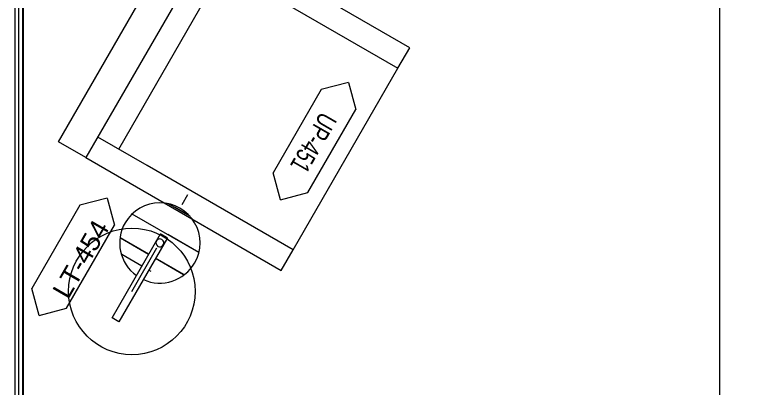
# Model space of a CAD drawing. Header units: centimetres. Extents: x 118932 to 154602, y -32682 to -23521.
# Drawn here: x 140175.1 to 140407.6, y -25456.8 to -25338.7 of the extents above; entities that cross this region are included whole.
import ezdxf
from ezdxf.enums import TextEntityAlignment as Align

# ---------------------------------------------------------------- set-up
doc = ezdxf.new("R2010")
doc.units = ezdxf.units.CM
doc.header["$LTSCALE"] = 50
doc.header["$MEASUREMENT"] = 0
doc.linetypes.add('Dash', pattern=[6.35, 3.175, -3.175])
for name, color, linetype, lineweight, true_color in [('GEN_00_BL_Yazı', 7, 'Continuous', 0, 0x4f5250), ('GEN_02_TF_Aydınlatma', 7, 'Continuous', 9, 0xf6a950), ('GEN_02_TF_Mobilya', 7, 'Continuous', 5, 0x745e3d), ('GEN_05_ML_Alçıpan_giydirme', 7, 'Continuous', 18, 0x7ebab5)]:
    doc.layers.add(name, color=color, linetype=linetype, lineweight=lineweight, true_color=true_color)
doc.layers.add('GEN_02_TF_Halı', color=7, linetype='Continuous', lineweight=5, true_color=0x903373, transparency=0.8)
doc.styles.add('Arial_6', font='arial.ttf', dxfattribs={"height": 59.5325})

# ---------------------------------------------------------------- blocks, each defined once
blk = doc.blocks.new('FFE-Tag')
at = {"color": 0}
blk.add_wipeout([(-8.761, 0), (-6.189, 2.572), (6.189, 2.572), (8.761, 0), (6.189, -2.572), (-6.189, -2.572)], dxfattribs=at).dxf.layer = 'GEN_00_BL_Yazı'
at = {"layer": 'GEN_00_BL_Yazı', "color": 0}
for p, q in [((-8.761, 0), (-6.189, 2.572)), ((6.189, 2.572), (-6.189, 2.572)), ((8.761, 0), (6.189, 2.572)), ((-8.761, 0), (-6.189, -2.572)), ((8.761, 0), (6.189, -2.572)), ((-6.189, -2.572), (6.189, -2.572))]:
    blk.add_line(p, q, dxfattribs=at)
blk = doc.blocks.new('UP-451_LoungeChair')
at = {"layer": 'GEN_02_TF_Mobilya'}
for p, q in [((-406.4, 406.4), (-331.4, 406.4)), ((-406.4, -144.9), (-406.4, 406.4)), ((-331.4, 406.4), (331.4, 406.4)), ((-331.4, 406.4), (-331.4, -126.6)), ((331.4, 406.4), (406.4, 406.4)), ((331.4, -306.4), (331.4, 406.4)), ((406.4, 406.4), (406.4, -306.4)), ((-331.4, -126.6), (-331.4, -306.4)), ((-406.4, -306.4), (-406.4, -144.9)), ((-331.4, -230.2), (331.4, -230.2)), ((406.4, -306.4), (-406.4, -306.4)), ((-406.4, -306.4), (-406.4, -406.4)), ((406.4, -406.4), (406.4, -306.4)), ((-406.4, -406.4), (406.4, -406.4))]:
    blk.add_line(p, q, dxfattribs=at)
at = {"layer": 'GEN_00_BL_Yazı', "xscale": -24.48801272789174, "yscale": 24.48801272789174, "zscale": 24.48801272789174, "rotation": 179.9999999999789}
blk.add_blockref('FFE-Tag', (0, 293.4), dxfattribs=at)
at = {"layer": 'GEN_00_BL_Yazı', "style": 'Arial_6', "width": 0.7}
blk.add_attdef('KOD', text='', height=60, rotation=360, dxfattribs=at).set_placement((0, 293.4), align=Align.MIDDLE_CENTER)
blk = doc.blocks.new('FFE Tag-Multi-MSD - FFE Tag-Multi-MSD-8152404-TYPE A-01 - FURNITURE PLAN')
blk.add_wipeout([(-8.761, 0), (-6.189, 2.572), (6.189, 2.572), (8.761, 0), (6.189, -2.572), (-6.189, -2.572)]).dxf.layer = 'GEN_00_BL_Yazı'
at = {"layer": 'GEN_00_BL_Yazı'}
for p, q in [((-8.761, 0), (-6.189, 2.572)), ((6.189, 2.572), (-6.189, 2.572)), ((8.761, 0), (6.189, 2.572)), ((-8.761, 0), (-6.189, -2.572)), ((8.761, 0), (6.189, -2.572)), ((-6.189, -2.572), (6.189, -2.572))]:
    blk.add_line(p, q, dxfattribs=at)
blk = doc.blocks.new('LT-454')
at = {"layer": 'GEN_00_BL_Yazı', "insert": (-8, 0), "char_height": 6, "attachment_point": 1, "rotation": 90, "style": 'Arial_6'}
blk.add_mtext('LT-454', dxfattribs=at)
blk = doc.blocks.new('*U605')
at = {"layer": 'GEN_02_TF_Aydınlatma', "lineweight": 5}
h = blk.add_hatch(dxfattribs=at)
h.set_pattern_fill('FP_8', color=256, style=0, pattern_type=2)
h.set_pattern_definition([(0, (0, 0), (279.4, 127), [1905, -254, 635, -127]), (0, (168.91, 63.5), (-127, 168.91), [381, -41.91, 762, -95.25]), (0, (63.5, 107.95), (660.4, 85.09), [1016, -177.8, 508, -127])])
h.paths.add_polyline_path([(-102.7, 73.6), (-120.8, 38.2), (-127, -1.1), (-120.8, -40.3), (-102.7, -75.7), (-74.6, -103.8), (-39.2, -121.9), (0, -128.1), (39.2, -121.9), (74.6, -103.8), (102.7, -75.7), (120.8, -40.3), (127, -1.1), (120.8, 38.2), (102.7, 73.6), (74.6, 101.7), (39.2, 119.7), (12.7, 123.9), (12.7, -26.5), (-12.7, -26.5), (-12.7, 123.9), (-39.2, 119.7), (-74.6, 101.7)])
at = {"layer": 'GEN_02_TF_Aydınlatma'}
for p, q in [((-12.7, 279.4), (12.7, 279.4)), ((-12.7, -26.5), (-12.7, 279.4)), ((12.7, 279.4), (12.7, -26.5)), ((-12.7, -26.5), (12.7, -26.5))]:
    blk.add_line(p, q, dxfattribs=at)
at = {"layer": 'GEN_02_TF_Aydınlatma', "linetype": 'Dash', "lineweight": 5}
blk.add_line((0, 175.9), (0, -178.1), dxfattribs=at)
at = {"layer": 'GEN_02_TF_Aydınlatma'}
for radius, start, end in [(127, 95.8249, 180), (127, 0, 84.1751), (12.5, 0, 180), (127, 180, 0), (12.5, 180, 0)]:
    blk.add_arc((0, -1.1), radius, start, end, dxfattribs=at)
at = {"layer": 'GEN_00_BL_Yazı', "xscale": 24.48801272789175, "yscale": 24.48801272789175, "zscale": 24.48801272789175, "rotation": 90}
blk.add_blockref('FFE Tag-Multi-MSD - FFE Tag-Multi-MSD-8152404-TYPE A-01 - FURNITURE PLAN', (215.4, 174), dxfattribs=at)
at = {"layer": 'GEN_02_TF_Aydınlatma'}
blk.add_circle((0, 175.9), 200, dxfattribs=at)
at = {"layer": 'GEN_00_BL_Yazı', "xscale": 10, "yscale": 10, "zscale": 10, "rotation": 180}
blk.add_blockref('LT-454', (140.8, 300.9), dxfattribs=at)
blk = doc.blocks.new('D blok level 1 tefrişler')
at = {"layer": 'GEN_02_TF_Halı', "elevation": 0}
blk.add_lwpolyline([(-487, 1249.64), (-707, 1249.64), (-707, 1749.64), (-487, 1749.64)], close=True, dxfattribs=at)
ref = blk.add_blockref('UP-451_LoungeChair', (-640.4, 1676.92), dxfattribs=dict(xscale=-0.09999999999999998, yscale=0.09999999999999998, zscale=0.1, rotation=239.9999812840155))
ref.add_attrib('KOD', 'UP-451', dxfattribs={"layer": 'GEN_00_BL_Yazı', "height": 6, "rotation": 240, "style": 'Arial_6', "width": 0.7}).set_placement((-615.3, 1661.72), align=Align.MIDDLE_CENTER)
at = {"layer": 'GEN_02_TF_Aydınlatma', "xscale": 0.09999999999999998, "yscale": 0.09999999999999998, "zscale": 0.09999999999999998, "rotation": 149.9999812840035}
blk.add_blockref('*U605', (-663.94, 1629.99), dxfattribs=at)
blk = doc.blocks.new('level 1 d blok duvarlar')
at = {"layer": 'GEN_05_ML_Alçıpan_giydirme', "elevation": 0}
for points in [[(1695.16, -115.47), (1617.11, -116.02), (1617.11, -920.94), (1849.61, -920.94)], [(1696.41, -115.52), (1696.41, -116.72), (1618.36, -117.27), (1618.36, -919.69), (1849.61, -919.69)], [(1697.66, -115.52), (1697.66, -117.97), (1619.61, -118.52), (1619.61, -918.44), (1849.61, -918.44)]]:
    blk.add_lwpolyline(points, dxfattribs=at)

msp = doc.modelspace()

# ---------------------------------------------------------------- block references
msp.add_blockref('D blok level 1 tefrişler', (140884.88, -27040.92, 0))

# ---------------------------------------------------------------- next in the draw order: block references
msp.add_blockref('level 1 d blok duvarlar', (138558, -25145.92))

doc.saveas('drawing.dxf')
